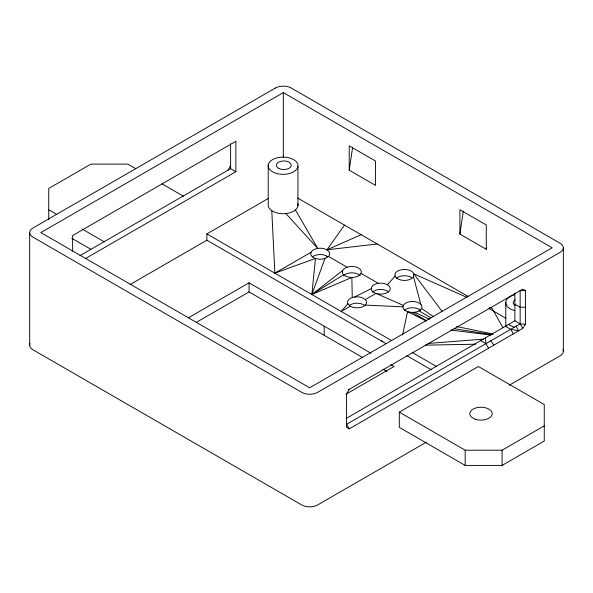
<?xml version="1.0" encoding="UTF-8"?>
<svg xmlns="http://www.w3.org/2000/svg" width="593" height="593" viewBox="0 0 593 593"><rect width="100%" height="100%" fill="white"/><g stroke="black" fill="none" stroke-linecap="round" stroke-linejoin="round"><path stroke-width="0.89" d="M352.264 297.575L354.555 297.026A9.503 5.485 0 0 1 366.192 303.749A9.503 5.485 0 0 1 350.293 306.21L341.197 311.458L347.832 303.749A9.503 5.485 0 0 1 352.264 297.575L351.849 277.442L311.851 294.513L315.469 258.444L274.863 273.158L271.779 210.708M349.218 170.198L349.218 145.848L375.569 161.066L375.569 185.416L349.218 170.198L352.642 147.116M486.534 247.548L486.275 249.327L459.916 234.109L463.341 211.026M402.632 334.889L407.532 311.644A9.503 5.485 0 0 1 402.966 306.833L365.244 305.069M402.966 306.833L403.344 305.417A9.503 5.485 0 0 1 415.13 301.681A9.503 5.485 0 0 1 421.593 308.486L433.461 316.655M413.477 276.664L413.766 273.825A9.503 5.485 0 0 0 399.467 270.267A9.503 5.485 0 0 0 398.563 279.244A9.503 5.485 0 0 0 413.477 276.664L420.8 304.313M343.621 274.7L311.851 294.513L324.971 258.444L328.455 256.435L347.098 267.206A9.503 5.485 0 0 1 361.359 271.957A9.503 5.485 0 0 1 347.098 276.709A9.503 5.485 0 0 1 347.098 267.206M227.971 170.198L230.603 165.632M346.579 393.893L349.218 389.327M346.579 393.559L346.579 427.368L349.218 428.887L522.781 328.411L525.42 324.334L525.42 290.637L522.781 289.117L348.18 389.92M377.23 243.997L326.943 249.816L344.496 225.095M421.593 308.486C418.539 312.837 412.202 313.052 407.532 311.644L426.53 321.132M387.459 284.751L395.146 276.041M326.802 256.28L327.951 256.902M311.851 294.513L342.672 270.534M346.112 418.502L514.872 320.806L520.15 323.845L525.42 324.334M525.42 290.637L520.15 290.637L520.15 323.845L346.579 424.329L349.218 428.887M283.321 92.59L40.835 232.589L309.679 387.8L552.165 247.807L283.321 92.59L283.321 157.382M79.914 255.672L230.603 168.671L235.881 171.718L235.881 141.282L72.62 235.54L72.62 251.217M85.422 258.585L235.881 171.718M386.028 343.673L206.883 240.195L206.883 233.909L268.192 198.514M130.03 284.566L206.883 240.195M188.218 317.93L249.06 282.802L371.003 353.213M274.863 273.158L311.043 252.277M196.224 322.436L249.06 291.934L362.271 357.297M365.244 299.584L375.984 293.387A9.503 5.485 0 0 0 390.238 288.635A9.503 5.485 0 0 0 375.984 283.877A9.503 5.485 0 0 0 375.984 293.387L403.344 305.417M345.993 394.226L394.026 366.504L390.846 364.665M399.297 412.15L478.366 366.504L544.263 404.552L544.263 441.066L502.086 465.416L465.186 465.416L399.297 427.368L399.297 412.15L465.186 450.198L502.086 450.198L544.263 425.863M509.12 385.272L560.074 355.852A11.185 6.456 0 0 0 562.972 349.611M426.374 442.17L317.589 504.977A11.185 6.456 0 0 1 301.77 504.977L32.926 349.759A11.185 6.456 0 0 1 30.028 343.525M354.555 297.026L371.233 288.635M326.943 249.816L361.13 234.702M428.057 343.458L483.428 339.144M425.166 345.156L475.69 344.214M525.42 307.241L520.15 307.241L514.872 304.202M450.784 330.056L490.982 335.045M454.075 328.692L492.064 334.652M505.421 326.261L510.692 329.308L518.712 330.768L516.073 326.202M456.469 326.491L493.139 334.059M466.847 297.323L413.766 273.825L442 311.266M489.603 307.389L492.131 308.508L502.938 327.64M508.416 324.534L514.242 327.254M414.722 312.281L429.569 319.271M297.575 198.01L468.292 296.574M489.062 308.568L505.836 318.248M480.612 340.59L485.882 343.629L488.521 348.195M361.033 273.373L378.275 283.328M419.036 310.917L431.052 317.855M412.261 312.437L426.701 320.776M135.753 168.694L127.814 164.113L90.914 164.113L48.737 188.455L48.737 219.61M161.948 183.815L183.385 196.194M206.883 233.909L391.573 340.538M412.239 352.472L436.782 366.637M406.761 355.63L431.474 369.884M382.908 369.217L386.881 371.507M48.737 209.759L56.676 214.347M82.086 229.009L104.316 241.848M71.76 238.267L90.818 249.275M515.05 305.469L514.383 305.01A7.457 4.307 0 0 1 515.147 299.791M350.293 306.21L347.832 303.749M388.585 291.956L387.459 291.037A9.503 5.485 0 0 0 372.508 292.171M381.529 340.538L382.841 341.835M285.848 213.562L317.759 248.393L295.403 209.952M490.722 340.834L493.865 345.104M520.15 323.845L522.781 328.411M510.692 329.308L513.323 333.874M485.452 337.795L485.882 343.629M563.35 247.807L563.35 351.286M514.872 293.127L514.872 320.806M505.792 302.037L505.792 326.758M502.086 450.198L502.086 465.416M486.275 249.327L486.275 224.977L459.916 209.759L459.916 234.109M465.186 450.198L465.186 465.416M324.178 326.172L324.178 335.304M297.953 166.381L297.953 205.749M268.221 165.084L268.221 204.452A14.907 8.606 0 0 0 283.914 213.695A14.907 8.606 0 0 0 297.738 203.503M249.06 282.802L249.06 291.934M230.603 143.773L230.603 168.671M29.65 232.589L29.65 345.193M514.813 310.613A14.907 8.606 0 0 1 505.747 302.89A14.907 8.606 0 0 1 514.198 294.929M324.971 258.444A9.503 5.485 0 0 1 310.858 254.649A9.503 5.485 0 0 1 321.873 248.289A9.503 5.485 0 0 1 328.455 256.435M349.225 305.536A9.503 5.485 0 0 1 364.799 305.536M404.344 310.376A9.503 5.485 0 0 1 420.8 310.584M343.621 275.56A9.503 5.485 0 0 1 360.084 275.56M312.437 256.88A9.503 5.485 0 0 1 313.504 256.146L315.469 255.272A9.503 5.485 0 0 1 326.943 256.146M396.517 278.206A9.503 5.485 0 0 1 411.557 277.576M295.403 170.584L292.801 172.259A14.907 8.606 0 0 1 268.733 168.056A14.907 8.606 0 0 1 285.507 157.234A14.907 8.606 0 0 1 295.403 170.584M275.411 88.023L32.926 228.023A11.185 6.456 0 0 0 32.926 237.148L301.77 392.366A11.185 6.456 0 0 0 317.589 392.366L560.074 252.366A11.185 6.456 0 0 0 560.074 243.241L291.23 88.023A11.185 6.456 0 0 0 275.411 88.023M475.408 419.266A11.185 6.456 0 0 0 492.183 413.677A11.185 6.456 0 0 0 475.408 408.088A11.185 6.456 0 0 0 475.408 419.266M278.569 168.293A7.457 4.307 0 0 0 291.037 166.359A7.457 4.307 0 0 0 281.912 161.088A7.457 4.307 0 0 0 278.569 168.293"/></g></svg>
